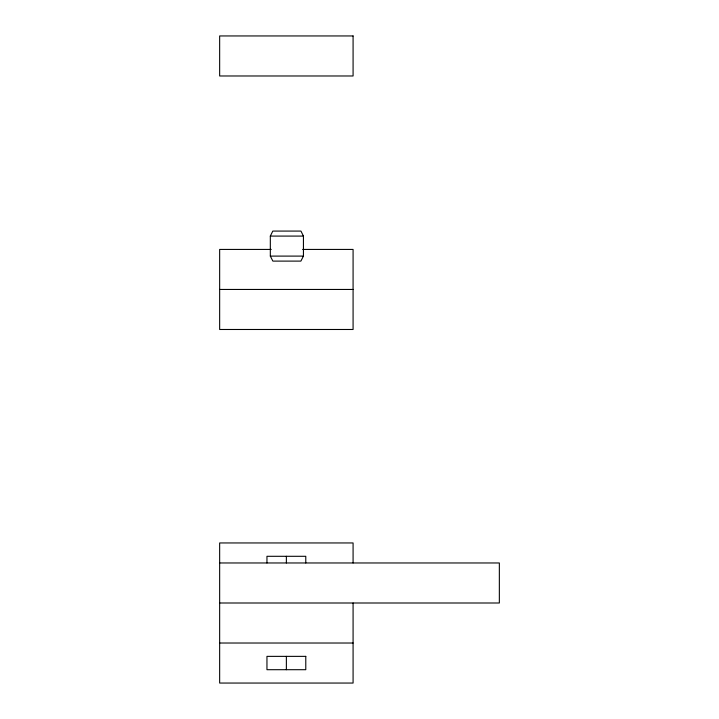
<?xml version="1.0" encoding="UTF-8"?>
<svg xmlns="http://www.w3.org/2000/svg" width="719" height="719" viewBox="0 0 719 719"><rect width="100%" height="100%" fill="white"/><g stroke="black" fill="none" stroke-linecap="round" stroke-linejoin="round"><path stroke-width="1.08" d="M270.326 236.084L272.807 231.078L300.955 231.078L303.436 236.084L303.436 256.099L300.893 261.105L272.869 261.105L270.326 256.099L270.326 236.084L303.436 236.084M271.234 249.43L219.655 249.43L219.655 329.482L353.083 329.482L353.083 249.43L302.627 249.43M270.326 256.099L303.436 256.099M219.655 289.451L353.083 289.451M219.655 562.968L499.346 562.968L499.346 602.998L219.655 602.998M219.655 643.02L353.083 643.02M353.083 562.968L353.083 542.953L219.655 542.953L219.655 683.05L353.083 683.05L353.083 602.998M305.782 562.968L305.782 556.299L266.956 556.299L266.956 562.968M286.369 556.299L286.369 562.968M286.369 656.366L286.369 669.704M353.083 35.95L219.655 35.95L219.655 75.98L353.083 75.98L353.083 35.95M305.782 656.366L266.956 656.366L266.956 669.704L305.782 669.704L305.782 656.366"/></g></svg>
